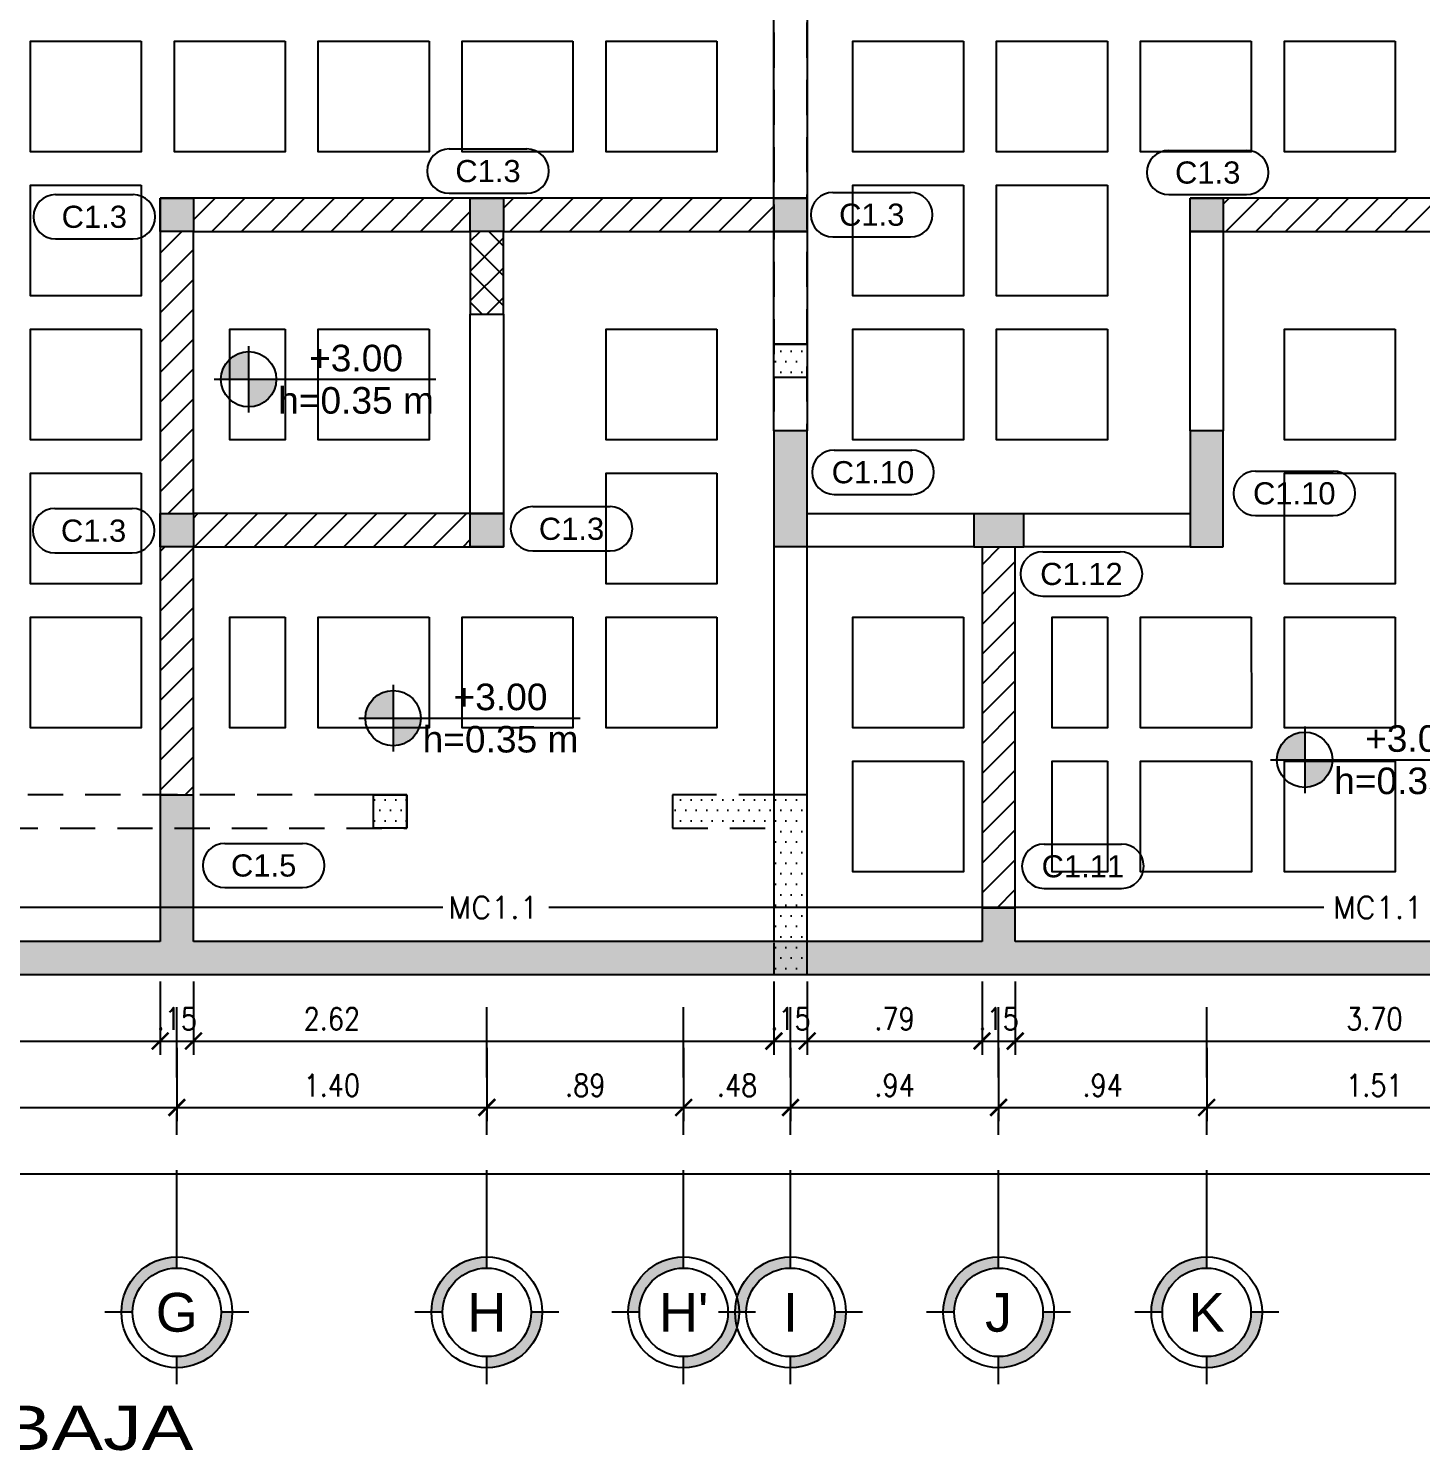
# Model space of a CAD drawing. Header units: millimetres. Extents: x -4.2 to 48.5, y -2.4 to 11.4.
# Drawn here: x 11.75 to 18.04, y -2.22 to 4.2 of the extents above; entities that cross this region are included whole.
import ezdxf
from ezdxf.enums import TextEntityAlignment as Align

# ---------------------------------------------------------------- set-up
doc = ezdxf.new("R2010")
doc.units = ezdxf.units.MM
doc.header["$LTSCALE"] = 0.05
doc.linetypes.add('DASHDOT2', pattern=[12.7, 6.35, -3.175, 0, -3.175])
doc.linetypes.add('HIDDEN2', pattern=[4.7625, 3.175, -1.5875])
for name, color, linetype in [('ACHURADO', 1, 'Continuous'), ('ACOTADO', 2, 'Continuous'), ('EJES', 1, 'DASHDOT2'), ('PLANTA ALTA$0$CONT_CORTE', 2, 'HIDDEN2'), ('PLANTA ALTA$0$PRETIL', 2, 'HIDDEN2'), ('PLANTA BAJA$0$ACHURADO', 1, 'Continuous'), ('PLANTA BAJA$0$CANT_VIS', 3, 'Continuous'), ('PLANTA BAJA$0$CONT_CORTE', 4, 'Continuous'), ('PLANTA BAJA$0$LOSA', 254, 'Continuous'), ('TITULOS', 1, 'Continuous'), ('TXT_IND', 2, 'Continuous')]:
    doc.layers.add(name, color=color, linetype=linetype)
doc.styles.add('ACOTAMIENTOS', font='romans.shx', dxfattribs={"width": 0.85})
doc.styles.add('ARIAL', font='arial.ttf')
doc.styles.get("Standard").update_dxf_attribs({"font": 'romans.shx'})
doc.dimstyles.new('ACOTA_50', dxfattribs={"dimscale": 0.05, "dimtxt": 2, "dimasz": 1.5, "dimexe": 1.25, "dimexo": 0.625, "dimgap": 1, "dimtad": 1, "dimzin": 4, "dimdsep": 46, "dimtxsty": 'ACOTAMIENTOS', "dimblk1": 'ARCHTICK', "dimblk2": 'ARCHTICK', "dimsah": 1, "dimcen": 1.5, "dimclrd": 1, "dimclre": 1, "dimclrt": 256, "dimadec": 0, "dimazin": 0, "dimtfac": 1, "dimtofl": 0, "dimtmove": 2, "dimatfit": 3, "dimfxl": 0, "dimtolj": 1, "dimtzin": 0, "dimarcsym": 0})

# ---------------------------------------------------------------- blocks, each defined once
blk = doc.blocks.new('ETIQUETA')
at = {"layer": 'TXT_IND', "color": 3}
for p, q in [((-0.175, 0.2), (0.175, 0.2)), ((-0.175, 0), (0.175, 0))]:
    blk.add_line(p, q, dxfattribs=at)
for centre, start, end in [((-0.175, 0.1), 90, 270), ((0.175, 0.1), 270, 90)]:
    blk.add_arc(centre, 0.1, start, end, dxfattribs=at)
at = {"layer": 'TXT_IND', "color": 4, "style": 'ARIAL'}
blk.add_attdef('TEXTO', text='', height=0.1, dxfattribs=at).set_placement((0, 0.1), align=Align.MIDDLE_CENTER)
blk = doc.blocks.new('NIVEL-PLANTA')
at = {"layer": 'TXT_IND'}
for points in [[(-0.47, 0), (-0.345, 0), (-0.345, 0.125, 0.414214)], [(-0.345, -0.125, 0.414214), (-0.22, 0), (-0.345, 0)]]:
    blk.add_hatch(color=1, dxfattribs=at).paths.add_polyline_path(points)
for p, q in [((-0.345, 0.15), (-0.345, -0.15)), ((-0.5, 0), (0.5, 0)), ((-0.22, 0), (0.5, 0))]:
    blk.add_line(p, q, dxfattribs=at)
at = {"layer": 'TXT_IND', "color": 3}
blk.add_circle((-0.345, 0), 0.125, dxfattribs=at)
at = {"layer": 'TXT_IND', "style": 'ARIAL'}
blk.add_attdef('NIVEL', text='', height=0.12, dxfattribs=at).set_placement((0.14, 0), align=Align.BOTTOM_CENTER)
at = {"layer": 'TXT_IND', "style": 'ARIAL', "width": 0.95}
blk.add_attdef('PERALTE', text='', height=0.12, dxfattribs=at).set_placement((0.14, -0.1911), align=Align.BOTTOM_CENTER)
blk = doc.blocks.new('EJE')
at = {"layer": 'EJES', "linetype": 'Continuous'}
for points in [[(-0.25, 0), (-0.2, 0, -0.414214), (0, 0.2), (0, 0.25, 0.414214)], [(0.25, 0), (0.2, 0, -0.414214), (0, -0.2), (0, -0.25, 0.414214)]]:
    blk.add_hatch(color=256, dxfattribs=at).paths.add_polyline_path(points)
at = {"layer": 'EJES', "color": 1, "linetype": 'Continuous'}
for p, q in [((0, 0.2), (0, 0.325)), ((-0.2, 0), (-0.325, 0)), ((0.325, 0), (0.2, 0)), ((0, -0.325), (0, -0.2))]:
    blk.add_line(p, q, dxfattribs=at)
at = {"layer": 'EJES', "color": 3, "linetype": 'Continuous'}
for radius in [0.25, 0.2]:
    blk.add_circle((0, 0), radius, dxfattribs=at)
at = {"layer": 'EJES', "color": 4, "linetype": 'Continuous', "style": 'ARIAL'}
blk.add_attdef('EJE', text='', height=0.175, dxfattribs=at).set_placement((0, 0), align=Align.MIDDLE_CENTER)
blk = doc.blocks.new('_ARCHTICK')
at = {"color": 0, "linetype": 'ByBlock', "const_width": 0.15}
blk.add_lwpolyline([(-0.5, -0.5), (0.5, 0.5)], dxfattribs=at)
blk = doc.blocks.new('*D108')
at = {"layer": 'ACOTADO', "color": 1, "lineweight": -2}
for p, q in [((0.0425, -0.1062), (0.0425, -0.4375)), ((12.3429, -0.1063), (12.3429, -0.4375)), ((0.0425, -0.375), (12.3429, -0.375))]:
    blk.add_line(p, q, dxfattribs=at)
at = {"layer": 'DEFPOINTS', "color": 0}
for p in [(0.0425, -0.075), (12.3429, -0.075), (12.3429, -0.375)]:
    blk.add_point(p, dxfattribs=at)
at = {"layer": 'ACOTADO', "color": 1, "lineweight": -2, "xscale": 0.07500000000000001, "yscale": 0.07500000000000001, "zscale": 0.07500000000000001, "rotation": 180}
blk.add_blockref('_ARCHTICK', (0.0425, -0.375), dxfattribs=at)
at = {"layer": 'ACOTADO', "color": 1, "lineweight": -2, "xscale": 0.07500000000000001, "yscale": 0.07500000000000001, "zscale": 0.07500000000000001}
blk.add_blockref('_ARCHTICK', (12.3429, -0.375), dxfattribs=at)
at = {"layer": 'ACOTADO', "insert": (9.078, -0.275), "char_height": 0.1, "attachment_point": 5, "style": 'ACOTAMIENTOS'}
blk.add_mtext('\\A1;12.30', dxfattribs=at)
blk = doc.blocks.new('*D109')
at = {"layer": 'ACOTADO', "color": 1, "lineweight": -2}
for p, q in [((12.3429, -0.1063), (12.3429, -0.4375)), ((12.4929, -0.1062), (12.4929, -0.4375)), ((12.3429, -0.375), (12.4929, -0.375))]:
    blk.add_line(p, q, dxfattribs=at)
at = {"layer": 'DEFPOINTS', "color": 0}
for p in [(12.3429, -0.075), (12.4929, -0.075), (12.4929, -0.375)]:
    blk.add_point(p, dxfattribs=at)
at = {"layer": 'ACOTADO', "color": 1, "lineweight": -2, "xscale": 0.07500000000000001, "yscale": 0.07500000000000001, "zscale": 0.07500000000000001, "rotation": 180}
blk.add_blockref('_ARCHTICK', (12.3429, -0.375), dxfattribs=at)
at = {"layer": 'ACOTADO', "color": 1, "lineweight": -2, "xscale": 0.07500000000000001, "yscale": 0.07500000000000001, "zscale": 0.07500000000000001}
blk.add_blockref('_ARCHTICK', (12.4929, -0.375), dxfattribs=at)
at = {"layer": 'ACOTADO', "insert": (12.4179, -0.275), "char_height": 0.1, "attachment_point": 5, "style": 'ACOTAMIENTOS'}
blk.add_mtext('\\A1;.15', dxfattribs=at)
blk = doc.blocks.new('*D110')
at = {"layer": 'ACOTADO', "color": 1, "lineweight": -2}
for p, q in [((12.4929, -0.1062), (12.4929, -0.4375)), ((15.1141, -0.1062), (15.1141, -0.4375)), ((12.4929, -0.375), (15.1141, -0.375))]:
    blk.add_line(p, q, dxfattribs=at)
at = {"layer": 'DEFPOINTS', "color": 0}
for p in [(12.4929, -0.075), (15.1141, -0.075), (15.1141, -0.375)]:
    blk.add_point(p, dxfattribs=at)
at = {"layer": 'ACOTADO', "color": 1, "lineweight": -2, "xscale": 0.07500000000000001, "yscale": 0.07500000000000001, "zscale": 0.07500000000000001, "rotation": 180}
blk.add_blockref('_ARCHTICK', (12.4929, -0.375), dxfattribs=at)
at = {"layer": 'ACOTADO', "color": 1, "lineweight": -2, "xscale": 0.07500000000000001, "yscale": 0.07500000000000001, "zscale": 0.07500000000000001}
blk.add_blockref('_ARCHTICK', (15.1141, -0.375), dxfattribs=at)
at = {"layer": 'ACOTADO', "insert": (13.1179, -0.275), "char_height": 0.1, "attachment_point": 5, "style": 'ACOTAMIENTOS'}
blk.add_mtext('\\A1;2.62', dxfattribs=at)
blk = doc.blocks.new('*D111')
at = {"layer": 'ACOTADO', "color": 1, "lineweight": -2}
for p, q in [((15.1141, -0.1062), (15.1141, -0.4375)), ((15.2641, -0.1062), (15.2641, -0.4375)), ((15.1141, -0.375), (15.2641, -0.375))]:
    blk.add_line(p, q, dxfattribs=at)
at = {"layer": 'DEFPOINTS', "color": 0}
for p in [(15.1141, -0.075), (15.2641, -0.075), (15.2641, -0.375)]:
    blk.add_point(p, dxfattribs=at)
at = {"layer": 'ACOTADO', "color": 1, "lineweight": -2, "xscale": 0.07500000000000001, "yscale": 0.07500000000000001, "zscale": 0.07500000000000001, "rotation": 180}
blk.add_blockref('_ARCHTICK', (15.1141, -0.375), dxfattribs=at)
at = {"layer": 'ACOTADO', "color": 1, "lineweight": -2, "xscale": 0.07500000000000001, "yscale": 0.07500000000000001, "zscale": 0.07500000000000001}
blk.add_blockref('_ARCHTICK', (15.2641, -0.375), dxfattribs=at)
at = {"layer": 'ACOTADO', "insert": (15.1891, -0.275), "char_height": 0.1, "attachment_point": 5, "style": 'ACOTAMIENTOS'}
blk.add_mtext('\\A1;.15', dxfattribs=at)
blk = doc.blocks.new('*D112')
at = {"layer": 'ACOTADO', "color": 1, "lineweight": -2}
for p, q in [((15.2641, -0.1062), (15.2641, -0.4375)), ((16.0538, -0.1063), (16.0538, -0.4375)), ((15.2641, -0.375), (16.0538, -0.375))]:
    blk.add_line(p, q, dxfattribs=at)
at = {"layer": 'DEFPOINTS', "color": 0}
for p in [(15.2641, -0.075), (16.0538, -0.075), (16.0538, -0.375)]:
    blk.add_point(p, dxfattribs=at)
at = {"layer": 'ACOTADO', "color": 1, "lineweight": -2, "xscale": 0.07500000000000001, "yscale": 0.07500000000000001, "zscale": 0.07500000000000001, "rotation": 180}
blk.add_blockref('_ARCHTICK', (15.2641, -0.375), dxfattribs=at)
at = {"layer": 'ACOTADO', "color": 1, "lineweight": -2, "xscale": 0.07500000000000001, "yscale": 0.07500000000000001, "zscale": 0.07500000000000001}
blk.add_blockref('_ARCHTICK', (16.0538, -0.375), dxfattribs=at)
at = {"layer": 'ACOTADO', "insert": (15.6589, -0.275), "char_height": 0.1, "attachment_point": 5, "style": 'ACOTAMIENTOS'}
blk.add_mtext('\\A1;.79', dxfattribs=at)
blk = doc.blocks.new('*D113')
at = {"layer": 'ACOTADO', "color": 1, "lineweight": -2}
for p, q in [((16.0538, -0.1063), (16.0538, -0.4375)), ((16.2038, -0.1063), (16.2038, -0.4375)), ((16.0538, -0.375), (16.2038, -0.375))]:
    blk.add_line(p, q, dxfattribs=at)
at = {"layer": 'DEFPOINTS', "color": 0}
for p in [(16.0538, -0.075), (16.2038, -0.075), (16.2038, -0.375)]:
    blk.add_point(p, dxfattribs=at)
at = {"layer": 'ACOTADO', "color": 1, "lineweight": -2, "xscale": 0.07500000000000001, "yscale": 0.07500000000000001, "zscale": 0.07500000000000001, "rotation": 180}
blk.add_blockref('_ARCHTICK', (16.0538, -0.375), dxfattribs=at)
at = {"layer": 'ACOTADO', "color": 1, "lineweight": -2, "xscale": 0.07500000000000001, "yscale": 0.07500000000000001, "zscale": 0.07500000000000001}
blk.add_blockref('_ARCHTICK', (16.2038, -0.375), dxfattribs=at)
at = {"layer": 'ACOTADO', "insert": (16.1288, -0.275), "char_height": 0.1, "attachment_point": 5, "style": 'ACOTAMIENTOS'}
blk.add_mtext('\\A1;.15', dxfattribs=at)
blk = doc.blocks.new('*D114')
at = {"layer": 'ACOTADO', "color": 1, "lineweight": -2}
for p, q in [((16.2038, -0.1063), (16.2038, -0.4375)), ((19.9077, -0.1063), (19.9077, -0.4375)), ((16.2038, -0.375), (19.9077, -0.375))]:
    blk.add_line(p, q, dxfattribs=at)
at = {"layer": 'DEFPOINTS', "color": 0}
for p in [(16.2038, -0.075), (19.9077, -0.075), (19.9077, -0.375)]:
    blk.add_point(p, dxfattribs=at)
at = {"layer": 'ACOTADO', "color": 1, "lineweight": -2, "xscale": 0.07500000000000001, "yscale": 0.07500000000000001, "zscale": 0.07500000000000001, "rotation": 180}
blk.add_blockref('_ARCHTICK', (16.2038, -0.375), dxfattribs=at)
at = {"layer": 'ACOTADO', "color": 1, "lineweight": -2, "xscale": 0.07500000000000001, "yscale": 0.07500000000000001, "zscale": 0.07500000000000001}
blk.add_blockref('_ARCHTICK', (19.9077, -0.375), dxfattribs=at)
at = {"layer": 'ACOTADO', "insert": (17.8256, -0.275), "char_height": 0.1, "attachment_point": 5, "style": 'ACOTAMIENTOS'}
blk.add_mtext('\\A1;3.70', dxfattribs=at)
blk = doc.blocks.new('*D213')
at = {"layer": 'ACOTADO', "color": 1, "lineweight": -2}
for p, q in [((5.7381, -0.4063), (5.7381, -0.7375)), ((12.4179, -0.4063), (12.4179, -0.7375)), ((5.7381, -0.675), (12.4179, -0.675))]:
    blk.add_line(p, q, dxfattribs=at)
at = {"layer": 'DEFPOINTS', "color": 0}
for p in [(5.7381, -0.375), (12.4179, -0.375), (12.4179, -0.675)]:
    blk.add_point(p, dxfattribs=at)
at = {"layer": 'ACOTADO', "color": 1, "lineweight": -2, "xscale": 0.07500000000000001, "yscale": 0.07500000000000001, "zscale": 0.07500000000000001, "rotation": 180}
blk.add_blockref('_ARCHTICK', (5.7381, -0.675), dxfattribs=at)
at = {"layer": 'ACOTADO', "color": 1, "lineweight": -2, "xscale": 0.07500000000000001, "yscale": 0.07500000000000001, "zscale": 0.07500000000000001}
blk.add_blockref('_ARCHTICK', (12.4179, -0.675), dxfattribs=at)
at = {"layer": 'ACOTADO', "insert": (9.078, -0.575), "char_height": 0.1, "attachment_point": 5, "style": 'ACOTAMIENTOS'}
blk.add_mtext('\\A1;6.68', dxfattribs=at)
blk = doc.blocks.new('*D214')
at = {"layer": 'ACOTADO', "color": 1, "lineweight": -2}
for p, q in [((12.4179, -0.4063), (12.4179, -0.7375)), ((13.8179, -0.4063), (13.8179, -0.7375)), ((12.4179, -0.675), (13.8179, -0.675))]:
    blk.add_line(p, q, dxfattribs=at)
at = {"layer": 'DEFPOINTS', "color": 0}
for p in [(12.4179, -0.375), (13.8179, -0.375), (13.8179, -0.675)]:
    blk.add_point(p, dxfattribs=at)
at = {"layer": 'ACOTADO', "color": 1, "lineweight": -2, "xscale": 0.07500000000000001, "yscale": 0.07500000000000001, "zscale": 0.07500000000000001, "rotation": 180}
blk.add_blockref('_ARCHTICK', (12.4179, -0.675), dxfattribs=at)
at = {"layer": 'ACOTADO', "color": 1, "lineweight": -2, "xscale": 0.07500000000000001, "yscale": 0.07500000000000001, "zscale": 0.07500000000000001}
blk.add_blockref('_ARCHTICK', (13.8179, -0.675), dxfattribs=at)
at = {"layer": 'ACOTADO', "insert": (13.1179, -0.575), "char_height": 0.1, "attachment_point": 5, "style": 'ACOTAMIENTOS'}
blk.add_mtext('\\A1;1.40', dxfattribs=at)
blk = doc.blocks.new('*D215')
at = {"layer": 'ACOTADO', "color": 1, "lineweight": -2}
for p, q in [((13.8179, -0.4063), (13.8179, -0.7375)), ((14.7065, -0.4063), (14.7065, -0.7375)), ((13.8179, -0.675), (14.7065, -0.675))]:
    blk.add_line(p, q, dxfattribs=at)
at = {"layer": 'DEFPOINTS', "color": 0}
for p in [(13.8179, -0.375), (14.7065, -0.375), (14.7065, -0.675)]:
    blk.add_point(p, dxfattribs=at)
at = {"layer": 'ACOTADO', "color": 1, "lineweight": -2, "xscale": 0.07500000000000001, "yscale": 0.07500000000000001, "zscale": 0.07500000000000001, "rotation": 180}
blk.add_blockref('_ARCHTICK', (13.8179, -0.675), dxfattribs=at)
at = {"layer": 'ACOTADO', "color": 1, "lineweight": -2, "xscale": 0.07500000000000001, "yscale": 0.07500000000000001, "zscale": 0.07500000000000001}
blk.add_blockref('_ARCHTICK', (14.7065, -0.675), dxfattribs=at)
at = {"layer": 'ACOTADO', "insert": (14.2622, -0.575), "char_height": 0.1, "attachment_point": 5, "style": 'ACOTAMIENTOS'}
blk.add_mtext('\\A1;.89', dxfattribs=at)
blk = doc.blocks.new('*D216')
at = {"layer": 'ACOTADO', "color": 1, "lineweight": -2}
for p, q in [((14.7065, -0.4063), (14.7065, -0.7375)), ((15.1891, -0.4063), (15.1891, -0.7375)), ((14.7065, -0.675), (15.1891, -0.675))]:
    blk.add_line(p, q, dxfattribs=at)
at = {"layer": 'DEFPOINTS', "color": 0}
for p in [(14.7065, -0.375), (15.1891, -0.375), (15.1891, -0.675)]:
    blk.add_point(p, dxfattribs=at)
at = {"layer": 'ACOTADO', "color": 1, "lineweight": -2, "xscale": 0.07500000000000001, "yscale": 0.07500000000000001, "zscale": 0.07500000000000001, "rotation": 180}
blk.add_blockref('_ARCHTICK', (14.7065, -0.675), dxfattribs=at)
at = {"layer": 'ACOTADO', "color": 1, "lineweight": -2, "xscale": 0.07500000000000001, "yscale": 0.07500000000000001, "zscale": 0.07500000000000001}
blk.add_blockref('_ARCHTICK', (15.1891, -0.675), dxfattribs=at)
at = {"layer": 'ACOTADO', "insert": (14.9478, -0.575), "char_height": 0.1, "attachment_point": 5, "style": 'ACOTAMIENTOS'}
blk.add_mtext('\\A1;.48', dxfattribs=at)
blk = doc.blocks.new('*D146')
at = {"layer": 'ACOTADO', "color": 1, "lineweight": -2}
for p, q in [((15.1891, -0.4063), (15.1891, -0.7375)), ((16.1288, -0.4063), (16.1288, -0.7375)), ((15.1891, -0.675), (16.1288, -0.675))]:
    blk.add_line(p, q, dxfattribs=at)
at = {"layer": 'DEFPOINTS', "color": 0}
for p in [(15.1891, -0.375), (16.1288, -0.375), (16.1288, -0.675)]:
    blk.add_point(p, dxfattribs=at)
at = {"layer": 'ACOTADO', "color": 1, "lineweight": -2, "xscale": 0.07500000000000001, "yscale": 0.07500000000000001, "zscale": 0.07500000000000001, "rotation": 180}
blk.add_blockref('_ARCHTICK', (15.1891, -0.675), dxfattribs=at)
at = {"layer": 'ACOTADO', "color": 1, "lineweight": -2, "xscale": 0.07500000000000001, "yscale": 0.07500000000000001, "zscale": 0.07500000000000001}
blk.add_blockref('_ARCHTICK', (16.1288, -0.675), dxfattribs=at)
at = {"layer": 'ACOTADO', "insert": (15.6589, -0.575), "char_height": 0.1, "attachment_point": 5, "style": 'ACOTAMIENTOS'}
blk.add_mtext('\\A1;.94', dxfattribs=at)
blk = doc.blocks.new('*D217')
at = {"layer": 'ACOTADO', "color": 1, "lineweight": -2}
for p, q in [((16.1288, -0.4063), (16.1288, -0.7375)), ((17.0684, -0.4063), (17.0684, -0.7375)), ((16.1288, -0.675), (17.0684, -0.675))]:
    blk.add_line(p, q, dxfattribs=at)
at = {"layer": 'DEFPOINTS', "color": 0}
for p in [(16.1288, -0.375), (17.0684, -0.375), (17.0684, -0.675)]:
    blk.add_point(p, dxfattribs=at)
at = {"layer": 'ACOTADO', "color": 1, "lineweight": -2, "xscale": 0.07500000000000001, "yscale": 0.07500000000000001, "zscale": 0.07500000000000001, "rotation": 180}
blk.add_blockref('_ARCHTICK', (16.1288, -0.675), dxfattribs=at)
at = {"layer": 'ACOTADO', "color": 1, "lineweight": -2, "xscale": 0.07500000000000001, "yscale": 0.07500000000000001, "zscale": 0.07500000000000001}
blk.add_blockref('_ARCHTICK', (17.0684, -0.675), dxfattribs=at)
at = {"layer": 'ACOTADO', "insert": (16.5986, -0.575), "char_height": 0.1, "attachment_point": 5, "style": 'ACOTAMIENTOS'}
blk.add_mtext('\\A1;.94', dxfattribs=at)
blk = doc.blocks.new('*D218')
at = {"layer": 'ACOTADO', "color": 1, "lineweight": -2}
for p, q in [((17.0684, -0.4063), (17.0684, -0.7375)), ((18.5827, -0.4063), (18.5827, -0.7375)), ((17.0684, -0.675), (18.5827, -0.675))]:
    blk.add_line(p, q, dxfattribs=at)
at = {"layer": 'DEFPOINTS', "color": 0}
for p in [(17.0684, -0.375), (18.5827, -0.375), (18.5827, -0.675)]:
    blk.add_point(p, dxfattribs=at)
at = {"layer": 'ACOTADO', "color": 1, "lineweight": -2, "xscale": 0.07500000000000001, "yscale": 0.07500000000000001, "zscale": 0.07500000000000001, "rotation": 180}
blk.add_blockref('_ARCHTICK', (17.0684, -0.675), dxfattribs=at)
at = {"layer": 'ACOTADO', "color": 1, "lineweight": -2, "xscale": 0.07500000000000001, "yscale": 0.07500000000000001, "zscale": 0.07500000000000001}
blk.add_blockref('_ARCHTICK', (18.5827, -0.675), dxfattribs=at)
at = {"layer": 'ACOTADO', "insert": (17.8256, -0.575), "char_height": 0.1, "attachment_point": 5, "style": 'ACOTAMIENTOS'}
blk.add_mtext('\\A1;1.51', dxfattribs=at)
blk = doc.blocks.new('*D189')
at = {"layer": 'ACOTADO', "color": 1, "lineweight": -2}
for p, q in [((-2.3007, -0.7063), (-2.3007, -1.0375)), ((25.7377, -0.7063), (25.7377, -1.0375)), ((-2.3007, -0.975), (25.7377, -0.975))]:
    blk.add_line(p, q, dxfattribs=at)
at = {"layer": 'DEFPOINTS', "color": 0}
for p in [(-2.3007, -0.675), (25.7377, -0.675), (25.7377, -0.975)]:
    blk.add_point(p, dxfattribs=at)
at = {"layer": 'ACOTADO', "color": 1, "lineweight": -2, "xscale": 0.07500000000000001, "yscale": 0.07500000000000001, "zscale": 0.07500000000000001, "rotation": 180}
blk.add_blockref('_ARCHTICK', (-2.3007, -0.975), dxfattribs=at)
at = {"layer": 'ACOTADO', "color": 1, "lineweight": -2, "xscale": 0.07500000000000001, "yscale": 0.07500000000000001, "zscale": 0.07500000000000001}
blk.add_blockref('_ARCHTICK', (25.7377, -0.975), dxfattribs=at)
at = {"layer": 'ACOTADO', "insert": (9.078, -0.875), "char_height": 0.1, "attachment_point": 5, "style": 'ACOTAMIENTOS'}
blk.add_mtext('\\A1;28.04', dxfattribs=at)
blk = doc.blocks.new('Titulos')
at = {"layer": 'TITULOS', "color": 1, "style": 'ARIAL', "width": 1.25}
blk.add_attdef('TITULO_1', text='', height=0.2, dxfattribs=at).set_placement((0, 0.25), align=Align.MIDDLE_CENTER)
at = {"layer": 'TITULOS', "style": 'ARIAL', "width": 1.25}
blk.add_attdef('TITULO_2', text='', height=0.2, dxfattribs=at).set_placement((0, 0), align=Align.MIDDLE_CENTER)
at = {"layer": 'TITULOS', "color": 2, "width": 1.25}
for tag, p in [('ESCALA_1', (0, -0.2505)), ('ESCALA_2', (0, -0.4083))]:
    blk.add_attdef(tag, text='', height=0.1, dxfattribs=at).set_placement(p, align=Align.MIDDLE_CENTER)
blk = doc.blocks.new('mc1.1')
at = {"layer": 'TXT_IND', "color": 1, "linetype": 'Continuous'}
for p, q in [((-11.5268, 0), (-15.17, 0)), ((-7.5483, 0), (-11.0479, 0))]:
    blk.add_line(p, q, dxfattribs=at)
at = {"layer": 'TXT_IND', "linetype": 'Continuous', "char_height": 0.1, "attachment_point": 5}
for insert in [(-11.2971, 0), (-7.303, 0)]:
    blk.add_mtext('\\A1;MC1.1', dxfattribs=dict(at, insert=insert))

msp = doc.modelspace()

# ---------------------------------------------------------------- hatches: boundary and pattern name
at = {"layer": 'PLANTA ALTA$0$PRETIL'}
h = msp.add_hatch(dxfattribs=at)
h.set_pattern_fill('DOTS', color=256, scale=0.03)
h.set_pattern_definition([(0, (-3e-10, -3.736513), (0.0238125, 0.047625), [0, -0.047625])])
h.paths.add_polyline_path([(15.2641, 2.771), (15.1141, 2.771), (15.1141, 2.621), (15.2641, 2.621)])
h = msp.add_hatch(dxfattribs=at)
h.set_pattern_fill('DOTS', color=256, scale=0.03)
h.paths.add_polyline_path([(13.4566, 0.736), (13.3066, 0.736), (13.3066, 0.586), (13.4566, 0.586)])
h = msp.add_hatch(dxfattribs=at)
h.set_pattern_fill('DOTS', color=256, scale=0.03)
h.paths.add_polyline_path([(15.2641, 0.736), (15.1141, 0.736), (14.6566, 0.736), (14.6566, 0.586), (15.1141, 0.586), (15.1141, -0.075), (15.2641, -0.075)])
at = {"layer": 'PLANTA BAJA$0$ACHURADO'}
h = msp.add_hatch(color=252, dxfattribs=at)
h.dxf.hatch_style = 1
h.paths.add_polyline_path([(24.9803, 7.3819), (24.9494, 7.4044), (24.8458, 7.3935), (25.4848, 1.3137), (25.4893, 1.3099), (25.4853, 1.3095), (25.615, 0.075), (24.4555, 0.075), (23.3221, 0.075), (23.3047, 0.2399), (23.1556, 0.2242), (23.1712, 0.075), (20.0577, 0.075), (20.0577, 0.225), (19.9077, 0.225), (19.9077, 0.075), (16.2038, 0.075), (16.2038, 0.225), (16.0538, 0.225), (16.0538, 0.075), (12.4929, 0.075), (12.4929, 0.736), (12.3429, 0.736), (12.3429, 0.075), (0.0425, 0.075), (0.0425, 0.736), (-0.1075, 0.736), (-0.1075, -0.075), (25.6746, -0.075), (25.7631, -0.0657)])
h = msp.add_hatch(color=252, dxfattribs=at)
h.dxf.hatch_style = 1
h.paths.add_polyline_path([(12.4929, 3.4308), (12.3429, 3.4308), (12.3429, 3.2808), (12.4929, 3.2808)])
h = msp.add_hatch(dxfattribs=at)
h.set_pattern_fill('ANSI31', color=256, scale=0.03)
h.paths.add_polyline_path([(13.7429, 3.4308), (12.4929, 3.4308), (12.4929, 3.2808), (13.7429, 3.2808)])
h = msp.add_hatch(color=252, dxfattribs=at)
h.dxf.hatch_style = 1
h.paths.add_polyline_path([(13.8929, 3.4308), (13.7429, 3.4308), (13.7429, 3.2808), (13.8929, 3.2808)])
h = msp.add_hatch(dxfattribs=at)
h.set_pattern_fill('ANSI31', color=256, scale=0.03)
h.paths.add_polyline_path([(15.1141, 3.4308), (13.8929, 3.4308), (13.8929, 3.2808), (15.1141, 3.2808)])
h = msp.add_hatch(color=252, dxfattribs=at)
h.dxf.hatch_style = 1
h.paths.add_polyline_path([(15.2641, 3.4308), (15.1141, 3.4308), (15.1141, 3.2808), (15.2641, 3.2808)])
h = msp.add_hatch(color=252, dxfattribs=at)
h.dxf.hatch_style = 1
h.paths.add_polyline_path([(17.1434, 3.4308), (16.9934, 3.4308), (16.9934, 3.2808), (17.1434, 3.2808)])
h = msp.add_hatch(dxfattribs=at)
h.set_pattern_fill('ANSI31', color=256, scale=0.03)
h.paths.add_polyline_path([(18.5077, 3.4308), (17.1434, 3.4308), (17.1434, 3.2808), (18.5077, 3.2808)])
h = msp.add_hatch(dxfattribs=at)
h.set_pattern_fill('ANSI31', color=256, scale=0.03)
h.paths.add_polyline_path([(12.4929, 3.2808), (12.3429, 3.2808), (12.3429, 2.0064), (12.4929, 2.0064)])
h = msp.add_hatch(dxfattribs=at)
h.set_pattern_fill('ANSI37', color=256, scale=0.03)
h.paths.add_polyline_path([(13.8929, 3.2808), (13.7429, 3.2808), (13.7429, 2.9064), (13.8929, 2.9064)])
h = msp.add_hatch(color=252, dxfattribs=at)
h.dxf.hatch_style = 1
h.paths.add_polyline_path([(15.2641, 2.3808), (15.1141, 2.3808), (15.1141, 1.8564), (15.2641, 1.8564)])
h = msp.add_hatch(color=252, dxfattribs=at)
h.dxf.hatch_style = 1
h.paths.add_polyline_path([(17.1434, 2.3808), (16.9934, 2.3808), (16.9934, 1.8564), (17.1434, 1.8564)])
h = msp.add_hatch(color=252, dxfattribs=at)
h.dxf.hatch_style = 1
h.paths.add_polyline_path([(12.4929, 2.0064), (12.3429, 2.0064), (12.3429, 1.8564), (12.4929, 1.8564)])
h = msp.add_hatch(dxfattribs=at)
h.set_pattern_fill('ANSI31', color=256, scale=0.03)
h.paths.add_polyline_path([(13.7429, 2.0064), (12.4929, 2.0064), (12.4929, 1.8564), (13.7429, 1.8564)])
h = msp.add_hatch(color=252, dxfattribs=at)
h.dxf.hatch_style = 1
h.paths.add_polyline_path([(13.8929, 2.0064), (13.7429, 2.0064), (13.7429, 1.8564), (13.8929, 1.8564)])
h = msp.add_hatch(color=252, dxfattribs=at)
h.dxf.hatch_style = 1
h.paths.add_polyline_path([(16.2434, 2.0064), (16.0163, 2.0064), (16.0163, 1.8564), (16.2038, 1.8564), (16.2434, 1.8564)])
h = msp.add_hatch(dxfattribs=at)
h.set_pattern_fill('ANSI31', color=256, scale=0.03)
h.paths.add_polyline_path([(12.4929, 1.8564), (12.3429, 1.8564), (12.3429, 0.736), (12.4929, 0.736)])
h = msp.add_hatch(dxfattribs=at)
h.set_pattern_fill('ANSI31', color=256, scale=0.03)
h.paths.add_polyline_path([(16.2038, 1.8564), (16.0538, 1.8564), (16.0538, 0.225), (16.2038, 0.225)])

# ---------------------------------------------------------------- linework, layer by layer
at = {"layer": 'EJES'}
for p, q in [((12.4179, -1.275), (12.4179, -0.075)), ((13.8179, -1.275), (13.8179, -0.075)), ((14.7065, -1.275), (14.7065, -0.075)), ((15.1891, -1.275), (15.1891, -0.075)), ((16.1288, -1.275), (16.1288, -0.075)), ((17.0684, -1.275), (17.0684, -0.075))]:
    msp.add_line(p, q, dxfattribs=at)
at = {"layer": 'PLANTA ALTA$0$CONT_CORTE'}
for p, q in [((15.1141, 6.5075), (15.1141, 0.736)), ((15.2641, -0.075), (15.2641, 6.5075)), ((15.2641, 2.771), (15.1141, 2.771)), ((15.2641, 2.771), (15.1141, 2.771)), ((13.4566, 0.736), (5.6806, 0.736)), ((13.3472, 0.736), (13.1972, 0.736)), ((13.4566, 0.586), (13.4566, 0.736)), ((15.1141, 0.736), (14.6566, 0.736)), ((14.6566, 0.736), (14.6566, 0.586)), ((14.8066, 0.736), (14.6566, 0.736)), ((15.2641, 0.736), (15.1141, 0.736)), ((5.6806, 0.586), (13.4566, 0.586)), ((14.6566, 0.586), (15.1141, 0.586)), ((15.1141, 0.586), (15.1141, -0.075)), ((15.1141, -0.075), (15.2641, -0.075))]:
    msp.add_line(p, q, dxfattribs=at)
for points in [[(15.1141, 2.771), (15.2641, 2.771), (15.2641, 2.621), (15.1141, 2.621)], [(13.3066, 0.736), (13.4566, 0.736), (13.4566, 0.586), (13.3066, 0.586)]]:
    msp.add_lwpolyline(points, close=True, dxfattribs=at)
at = {"layer": 'PLANTA ALTA$0$PRETIL'}
for p, q in [((-2.1507, -0.075), (15.1141, -0.075)), ((15.2641, -0.075), (25.6746, -0.075))]:
    msp.add_line(p, q, dxfattribs=at)
at = {"layer": 'PLANTA BAJA$0$CANT_VIS', "color": 1}
for p, q in [((15.1141, 3.4308), (15.1141, 4.3058)), ((15.2641, 4.3058), (15.2641, 3.4308)), ((15.1141, 2.3808), (15.1141, 3.2808)), ((15.2641, 3.2808), (15.2641, 2.3808)), ((15.1141, 1.8564), (15.1141, 0.075)), ((15.2641, 0.075), (15.2641, 1.8564))]:
    msp.add_line(p, q, dxfattribs=at)
at = {"layer": 'PLANTA BAJA$0$CANT_VIS'}
for p, q in [((16.9934, 2.3808), (16.9934, 3.2808)), ((17.1434, 3.2808), (17.1434, 2.3808)), ((13.7429, 2.0064), (13.7429, 2.9064)), ((13.8929, 2.9064), (13.8929, 2.0064)), ((15.2641, 2.0064), (16.0163, 2.0064)), ((16.2434, 2.0064), (16.9934, 2.0064)), ((16.0163, 1.8564), (15.2641, 1.8564)), ((16.9934, 1.8564), (16.2434, 1.8564))]:
    msp.add_line(p, q, dxfattribs=at)
at = {"layer": 'PLANTA BAJA$0$CONT_CORTE'}
for p, q in [((12.3429, 3.4308), (12.3429, 0.075)), ((12.4929, 3.4308), (12.3429, 3.4308)), ((15.2641, 3.4308), (12.4929, 3.4308)), ((15.2641, 3.4308), (15.2641, 3.2808)), ((20.0577, 3.4308), (16.9934, 3.4308)), ((16.9934, 3.2808), (16.9934, 3.4308)), ((12.4929, 2.0064), (12.4929, 3.2808)), ((12.4929, 3.2808), (13.7429, 3.2808)), ((13.7429, 3.2808), (13.7429, 2.9064)), ((13.8929, 2.9064), (13.8929, 3.2808)), ((13.8929, 3.2808), (15.2641, 3.2808)), ((16.9934, 3.2808), (18.5077, 3.2808)), ((13.7429, 2.9064), (13.8929, 2.9064)), ((15.2641, 2.3808), (15.1141, 2.3808)), ((15.1141, 2.3808), (15.1141, 1.8564)), ((15.2641, 1.8564), (15.2641, 2.3808)), ((17.1434, 2.3808), (16.9934, 2.3808)), ((16.9934, 2.3808), (16.9934, 1.8564)), ((17.1434, 1.8564), (17.1434, 2.3808)), ((13.8929, 2.0064), (12.4929, 2.0064)), ((13.8929, 2.0064), (13.8929, 1.8564)), ((16.0163, 2.0064), (16.0163, 1.8564)), ((16.0163, 2.0064), (16.2434, 2.0064)), ((16.2434, 1.8564), (16.2434, 2.0064)), ((12.4929, 0.075), (12.4929, 1.8564)), ((12.4929, 1.8564), (13.8929, 1.8564)), ((15.2641, 1.8564), (15.1141, 1.8564)), ((16.0163, 1.8564), (16.2038, 1.8564)), ((16.0538, 1.8564), (16.0538, 0.075)), ((16.2038, 0.075), (16.2038, 1.8564)), ((16.2038, 1.8564), (16.2434, 1.8564)), ((16.9934, 1.8564), (17.1434, 1.8564)), ((12.3429, 0.736), (12.4929, 0.736)), ((16.2038, 0.225), (16.0538, 0.225)), ((12.3429, 0.075), (0.0425, 0.075)), ((16.0538, 0.075), (12.4929, 0.075)), ((19.9077, 0.075), (16.2038, 0.075)), ((-0.1075, -0.075), (25.6746, -0.075))]:
    msp.add_line(p, q, dxfattribs=at)
for points in [[(12.3429, 3.4308), (12.4929, 3.4308), (12.4929, 3.2808), (12.3429, 3.2808)], [(13.7429, 3.4308), (13.8929, 3.4308), (13.8929, 3.2808), (13.7429, 3.2808)], [(15.1141, 3.4308), (15.2641, 3.4308), (15.2641, 3.2808), (15.1141, 3.2808)], [(16.9934, 3.4308), (17.1434, 3.4308), (17.1434, 3.2808), (16.9934, 3.2808)], [(12.3429, 2.0064), (12.4929, 2.0064), (12.4929, 1.8564), (12.3429, 1.8564)], [(13.7429, 2.0064), (13.8929, 2.0064), (13.8929, 1.8564), (13.7429, 1.8564)]]:
    msp.add_lwpolyline(points, close=True, dxfattribs=at)
at = {"layer": 'PLANTA BAJA$0$LOSA', "color": 1}
for points in [[(12.2567, 4.1393), (12.2567, 3.6393), (11.7567, 3.6393), (11.7567, 4.1393)], [(12.9067, 4.1393), (12.9067, 3.6393), (12.4067, 3.6393), (12.4067, 4.1393)], [(13.5567, 4.1393), (13.5567, 3.6393), (13.0567, 3.6393), (13.0567, 4.1393)], [(14.2067, 4.1393), (14.2067, 3.6393), (13.7067, 3.6393), (13.7067, 4.1393)], [(14.8567, 4.1393), (14.8567, 3.6393), (14.3567, 3.6393), (14.3567, 4.1393)], [(15.9699, 4.1393), (15.9699, 3.6393), (15.4699, 3.6393), (15.4699, 4.1393)], [(16.6199, 4.1393), (16.6199, 3.6393), (16.1199, 3.6393), (16.1199, 4.1393)], [(17.2699, 4.1393), (17.2699, 3.6393), (16.7699, 3.6393), (16.7699, 4.1393)], [(17.9199, 4.1393), (17.9199, 3.6393), (17.4199, 3.6393), (17.4199, 4.1393)], [(12.2567, 3.4893), (12.2567, 2.9893), (11.7567, 2.9893), (11.7567, 3.4893)], [(15.9699, 3.4893), (15.9699, 2.9893), (15.4699, 2.9893), (15.4699, 3.4893)], [(16.6199, 3.4893), (16.6199, 2.9893), (16.1199, 2.9893), (16.1199, 3.4893)], [(12.2567, 2.8393), (12.2567, 2.3393), (11.7567, 2.3393), (11.7567, 2.8393)], [(12.9067, 2.8393), (12.9067, 2.3393), (12.6567, 2.3393), (12.6567, 2.8393)], [(13.5567, 2.8393), (13.5567, 2.3393), (13.0567, 2.3393), (13.0567, 2.8393)], [(14.8567, 2.8393), (14.8567, 2.3393), (14.3567, 2.3393), (14.3567, 2.8393)], [(15.9699, 2.8393), (15.9699, 2.3393), (15.4699, 2.3393), (15.4699, 2.8393)], [(16.6199, 2.8393), (16.6199, 2.3393), (16.1199, 2.3393), (16.1199, 2.8393)], [(17.9199, 2.8393), (17.9199, 2.3393), (17.4199, 2.3393), (17.4199, 2.8393)], [(12.2567, 2.1893), (12.2567, 1.6893), (11.7567, 1.6893), (11.7567, 2.1893)], [(14.8567, 2.1893), (14.8567, 1.6893), (14.3567, 1.6893), (14.3567, 2.1893)], [(17.9199, 2.1893), (17.9199, 1.6893), (17.4199, 1.6893), (17.4199, 2.1893)], [(12.2567, 1.5393), (12.2567, 1.0393), (11.7567, 1.0393), (11.7567, 1.5393)], [(12.9067, 1.5393), (12.9067, 1.0393), (12.6567, 1.0393), (12.6567, 1.5393)], [(13.5567, 1.5393), (13.5567, 1.0393), (13.0567, 1.0393), (13.0567, 1.5393)], [(14.2067, 1.5393), (14.2067, 1.0393), (13.7067, 1.0393), (13.7067, 1.5393)], [(14.8567, 1.5393), (14.8567, 1.0393), (14.3567, 1.0393), (14.3567, 1.5393)], [(15.9699, 1.5393), (15.97, 1.0393), (15.47, 1.0393), (15.4699, 1.5393)], [(16.6199, 1.5393), (16.62, 1.0393), (16.37, 1.0393), (16.3699, 1.5393)], [(17.2699, 1.5393), (17.27, 1.0393), (16.77, 1.0393), (16.7699, 1.5393)], [(17.9199, 1.5393), (17.92, 1.0393), (17.42, 1.0393), (17.4199, 1.5393)], [(15.97, 0.8893), (15.97, 0.3893), (15.47, 0.3893), (15.47, 0.8893)], [(16.62, 0.8893), (16.62, 0.3893), (16.37, 0.3893), (16.37, 0.8893)], [(17.27, 0.8893), (17.27, 0.3893), (16.77, 0.3893), (16.77, 0.8893)], [(17.92, 0.8893), (17.92, 0.3893), (17.42, 0.3893), (17.42, 0.8893)]]:
    msp.add_lwpolyline(points, close=True, dxfattribs=at)

# ---------------------------------------------------------------- block references
at = {"layer": 'ACHURADO'}
msp.add_blockref('mc1.1', (25.1454, 0.2276), dxfattribs=at)
at = {"layer": 'EJES'}
for p, values in [((12.4179, -1.6), {'EJE': 'G'}), ((13.8179, -1.6), {'EJE': 'H'}), ((14.7065, -1.6), {'EJE': "H'"}), ((15.1891, -1.6), {'EJE': 'I'}), ((16.1288, -1.6), {'EJE': 'J'}), ((17.0684, -1.6), {'EJE': 'K'})]:
    msp.add_blockref('EJE', p, dxfattribs=at).add_auto_attribs(values)
at = {"layer": 'TITULOS'}
ref = msp.add_blockref('Titulos', (9.1645, -2.1214), dxfattribs=at)
ref.add_attrib('TITULO_2', 'MUROS Y CASTILLOS EN PLANTA BAJA', dxfattribs={"height": 0.2, "style": 'ARIAL', "width": 1.25}).set_placement((9.1645, -2.1214), align=Align.MIDDLE_CENTER)
at = {"layer": 'TXT_IND'}
for p, values in [((13.823, 3.4531), {'TEXTO': 'C1.3'}), ((17.0731, 3.4466), {'TEXTO': 'C1.3'}), ((12.0453, 3.2467), {'TEXTO': 'C1.3'}), ((15.5559, 3.2562), {'TEXTO': 'C1.3'}), ((15.5613, 2.0934), {'TEXTO': 'C1.10'}), ((17.4639, 1.998), {'TEXTO': 'C1.10'}), ((12.042, 1.8295), {'TEXTO': 'C1.3'}), ((14.2002, 1.8379), {'TEXTO': 'C1.3'}), ((16.5028, 1.634), {'TEXTO': 'C1.12'}), ((12.8101, 0.3176), {'TEXTO': 'C1.5'}), ((16.5093, 0.314), {'TEXTO': 'C1.11'})]:
    msp.add_blockref('ETIQUETA', p, dxfattribs=at).add_auto_attribs(values)
ref = msp.add_blockref('NIVEL-PLANTA', (13.0872, 2.6129), dxfattribs=at)
ref.add_attrib('NIVEL', '+3.00', dxfattribs={"height": 0.12, "style": 'ARIAL'}).set_placement((13.2272, 2.6129), align=Align.BOTTOM_CENTER)
ref.add_attrib('PERALTE', 'h=0.35 m', dxfattribs={"height": 0.12, "style": 'ARIAL'}).set_placement((13.2272, 2.4218), align=Align.BOTTOM_CENTER)
ref = msp.add_blockref('NIVEL-PLANTA', (13.7396, 1.0828), dxfattribs=at)
ref.add_attrib('NIVEL', '+3.00', dxfattribs={"height": 0.12, "style": 'ARIAL'}).set_placement((13.8796, 1.0828), align=Align.BOTTOM_CENTER)
ref.add_attrib('PERALTE', 'h=0.35 m', dxfattribs={"height": 0.12, "style": 'ARIAL'}).set_placement((13.8796, 0.8918), align=Align.BOTTOM_CENTER)
ref = msp.add_blockref('NIVEL-PLANTA', (17.8558, 0.8949), dxfattribs=at)
ref.add_attrib('NIVEL', '+3.00', dxfattribs={"height": 0.12, "style": 'ARIAL'}).set_placement((17.9958, 0.8949), align=Align.BOTTOM_CENTER)
ref.add_attrib('PERALTE', 'h=0.35 m', dxfattribs={"height": 0.12, "style": 'ARIAL'}).set_placement((17.9958, 0.7038), align=Align.BOTTOM_CENTER)

# ---------------------------------------------------------------- dimensions: what is measured, and where the dimension line sits
at = {"layer": 'ACOTADO'}
for base, p1, p2, picture, middle in [((12.3429, -0.375), (0.0425, -0.075), (12.3429, -0.075), '*D108', (9.078, -0.275)), ((12.4929, -0.375), (12.3429, -0.075), (12.4929, -0.075), '*D109', (12.4179, -0.275)), ((15.1141, -0.375), (12.4929, -0.075), (15.1141, -0.075), '*D110', (13.1179, -0.275)), ((15.2641, -0.375), (15.1141, -0.075), (15.2641, -0.075), '*D111', (15.1891, -0.275)), ((16.2038, -0.375), (16.0538, -0.075), (16.2038, -0.075), '*D113', (16.1288, -0.275)), ((19.9077, -0.375), (16.2038, -0.075), (19.9077, -0.075), '*D114', (17.8256, -0.275)), ((25.7377, -0.975), (-2.3007, -0.675), (25.7377, -0.675), '*D189', (9.078, -0.875))]:
    dim = msp.add_linear_dim(base=base, p1=p1, p2=p2, dimstyle='ACOTA_50', dxfattribs=at)
    dim.commit()
    dim.dimension.update_dxf_attribs({"geometry": picture, "text_midpoint": middle, "dimtype": 160})
for base, p1, p2, picture, middle in [((16.0538, -0.375), (15.2641, -0.075), (16.0538, -0.075), '*D112', (15.6589, -0.275)), ((12.4179, -0.675), (5.7381, -0.375), (12.4179, -0.375), '*D213', (9.078, -0.575)), ((13.8179, -0.675), (12.4179, -0.375), (13.8179, -0.375), '*D214', (13.1179, -0.575)), ((14.7065, -0.675), (13.8179, -0.375), (14.7065, -0.375), '*D215', (14.2622, -0.575)), ((15.1891, -0.675), (14.7065, -0.375), (15.1891, -0.375), '*D216', (14.9478, -0.575)), ((16.1288, -0.675), (15.1891, -0.375), (16.1288, -0.375), '*D146', (15.6589, -0.575)), ((17.0684, -0.675), (16.1288, -0.375), (17.0684, -0.375), '*D217', (16.5986, -0.575)), ((18.5827, -0.675), (17.0684, -0.375), (18.5827, -0.375), '*D218', (17.8256, -0.575))]:
    dim = msp.add_linear_dim(base=base, p1=p1, p2=p2, dimstyle='ACOTA_50', dxfattribs=at)
    dim.commit()
    dim.dimension.update_dxf_attribs({"geometry": picture, "text_midpoint": middle})

doc.saveas('drawing.dxf')
